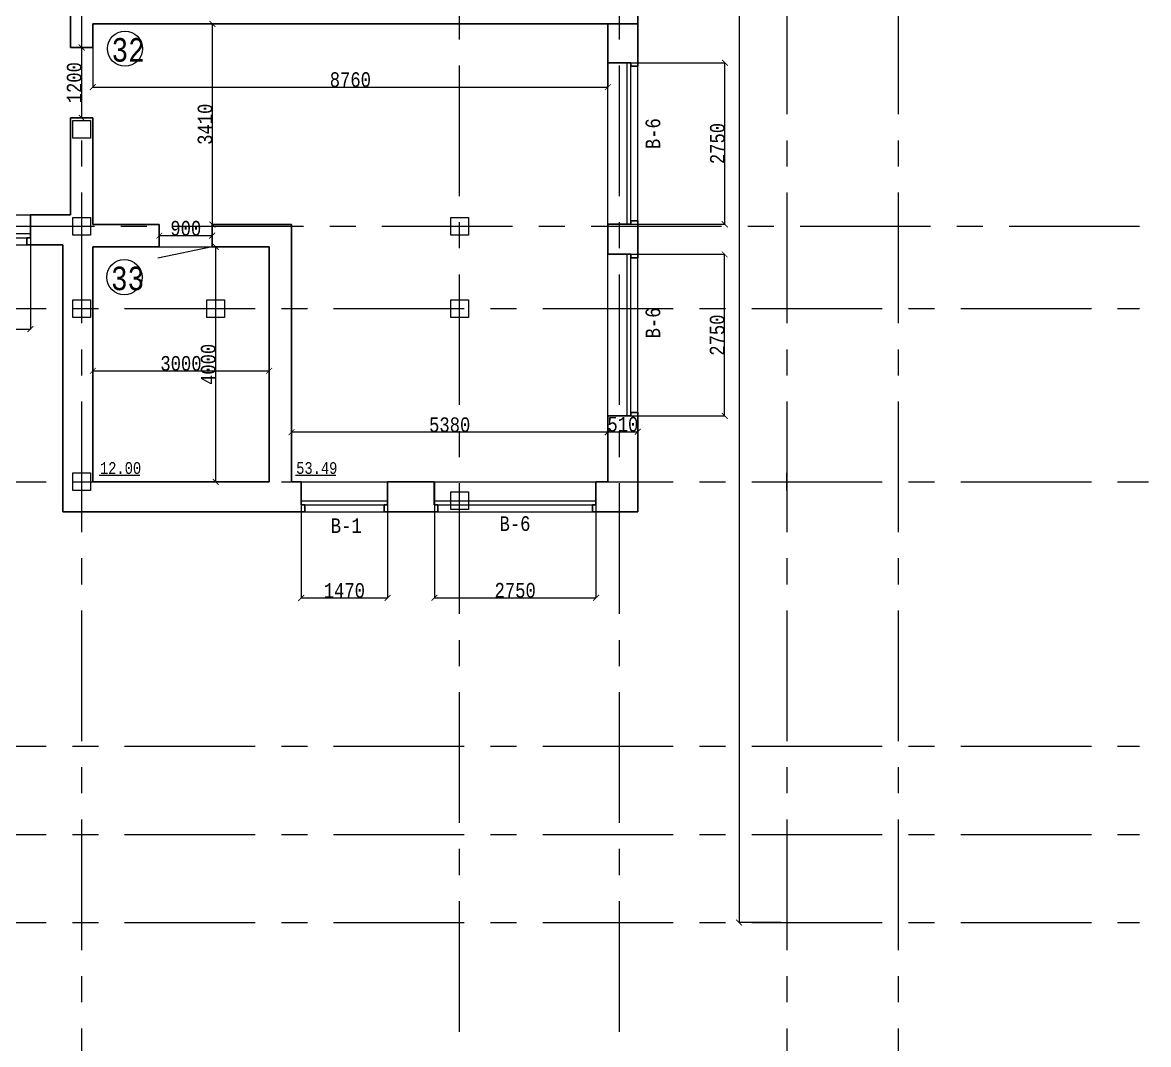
# Model space of a CAD drawing. Header units: millimetres. Extents: x -689206 to 4969298, y -1019800 to 703299.
# Drawn here: x 89436 to 108593, y -373023 to -355628 of the extents above; entities that cross this region are included whole.
import ezdxf

# ---------------------------------------------------------------- set-up
doc = ezdxf.new("R2010")
doc.units = ezdxf.units.MM
doc.linetypes.add('JIS_02_4.0', pattern=[5.5, 4, -1.5])
doc.linetypes.add('осеваяX2', pattern=[101.6, 63.5, -12.7, 12.7, -12.7])
for name, color, linetype, lineweight in [('несущие', 7, 'Continuous', 30), ('ОКНА', 250, 'Continuous', 20), ('ПЕРЕГОРОДКИ', 252, 'Continuous', 9), ('РАЗМЕРЫ', 7, 'Continuous', 9), ('стены', 7, 'Continuous', 20)]:
    doc.layers.add(name, color=color, linetype=linetype, lineweight=lineweight)
doc.layers.add('четотам', color=7, linetype='Continuous')
doc.styles.add('Аннотативный', font='isocteur.ttf', dxfattribs={"width": 0.7, "height": 250})
doc.dimstyles.new('Аннотативный', dxfattribs={"dimscale": 0, "dimtxt": 250, "dimasz": 100, "dimexe": 1.25, "dimexo": 0.625, "dimtad": 1, "dimdec": 0, "dimtxsty": 'Аннотативный', "dimblk": 'ARCHTICK', "dimcen": 2.5, "dimadec": 0, "dimazin": 0, "dimtfac": 1, "dimtdec": 0, "dimtmove": 0, "dimatfit": 3, "dimfxl": 1, "dimarcsym": 0})

# ---------------------------------------------------------------- blocks, each defined once
blk = doc.blocks.new('_ArchTick')
at = {"color": 0, "linetype": 'ByBlock', "const_width": 0.15}
blk.add_lwpolyline([(-0.5, -0.5), (0.5, 0.5)], dxfattribs=at)
blk = doc.blocks.new('*D1702')
at = {"layer": 'Defpoints', "color": 0, "lineweight": 20, "transparency": 16777216}
for p in [(99905, -362594), (99395, -362731), (99905, -363271)]:
    blk.add_point(p, dxfattribs=at)
at = {"layer": 'стены', "color": 0, "lineweight": -2, "transparency": 16777216}
for p, q in [((99395, -362730), (99395, -362593)), ((99395, -362594), (99905, -362594)), ((99905, -363271), (99905, -362593))]:
    blk.add_line(p, q, dxfattribs=at)
at = {"layer": 'стены', "color": 0, "lineweight": -2, "transparency": 16777216, "xscale": 100, "yscale": 100, "zscale": 100, "rotation": 180}
blk.add_blockref('_ArchTick', (99395, -362594), dxfattribs=at)
at = {"layer": 'стены', "color": 0, "lineweight": -2, "transparency": 16777216, "xscale": 100, "yscale": 100, "zscale": 100}
blk.add_blockref('_ArchTick', (99905, -362594), dxfattribs=at)
at = {"layer": 'стены', "color": 0, "lineweight": 13, "transparency": 16777216, "insert": (99650, -362468), "char_height": 250, "attachment_point": 5, "style": 'Аннотативный'}
blk.add_mtext('510', dxfattribs=at)
blk = doc.blocks.new('*D1738')
at = {"layer": 'Defpoints', "color": 0, "lineweight": 20, "transparency": 16777216}
for p in [(90632, -359447), (93632, -359447), (93632, -361557)]:
    blk.add_point(p, dxfattribs=at)
at = {"layer": 'РАЗМЕРЫ', "color": 0, "lineweight": -2, "transparency": 16777216}
for p, q in [((90632, -359448), (90632, -361559)), ((93632, -359448), (93632, -361559)), ((90632, -361557), (93632, -361557))]:
    blk.add_line(p, q, dxfattribs=at)
at = {"layer": 'РАЗМЕРЫ', "color": 0, "lineweight": -2, "transparency": 16777216, "xscale": 100, "yscale": 100, "zscale": 100, "rotation": 180}
blk.add_blockref('_ArchTick', (90632, -361557), dxfattribs=at)
at = {"layer": 'РАЗМЕРЫ', "color": 0, "lineweight": -2, "transparency": 16777216, "xscale": 100, "yscale": 100, "zscale": 100}
blk.add_blockref('_ArchTick', (93632, -361557), dxfattribs=at)
at = {"layer": 'РАЗМЕРЫ', "color": 0, "lineweight": 5, "transparency": 16777216, "insert": (92132, -361432), "char_height": 250, "attachment_point": 5, "style": 'Аннотативный'}
blk.add_mtext('3000', dxfattribs=at)
blk = doc.blocks.new('*D1739')
at = {"layer": 'Defpoints', "color": 0, "lineweight": 20, "transparency": 16777216}
for p in [(90632, -359447), (92723, -359447), (90632, -363447)]:
    blk.add_point(p, dxfattribs=at)
at = {"layer": 'РАЗМЕРЫ', "color": 0, "lineweight": -2, "transparency": 16777216}
for p, q in [((90633, -359447), (92725, -359447)), ((92723, -363447), (92723, -359447)), ((90633, -363447), (92725, -363447))]:
    blk.add_line(p, q, dxfattribs=at)
at = {"layer": 'РАЗМЕРЫ', "color": 0, "lineweight": -2, "transparency": 16777216, "xscale": 100, "yscale": 100, "zscale": 100}
for p, rotation in [((92723, -359447), 90), ((92723, -363447), 270)]:
    blk.add_blockref('_ArchTick', p, dxfattribs=dict(at, rotation=rotation))
at = {"layer": 'РАЗМЕРЫ', "color": 0, "lineweight": 5, "transparency": 16777216, "insert": (92598, -361447), "char_height": 250, "attachment_point": 5, "rotation": 90, "style": 'Аннотативный'}
blk.add_mtext('4000', dxfattribs=at)
blk = doc.blocks.new('*D1740')
at = {"layer": 'Defpoints', "color": 0, "lineweight": 20, "transparency": 16777216}
for p in [(94012, -362602), (94012, -363447), (99395, -363447)]:
    blk.add_point(p, dxfattribs=at)
at = {"layer": 'РАЗМЕРЫ', "color": 0, "lineweight": -2, "transparency": 16777216}
for p, q in [((94012, -363447), (94012, -362600)), ((99395, -362602), (94012, -362602)), ((99395, -363447), (99395, -362600))]:
    blk.add_line(p, q, dxfattribs=at)
at = {"layer": 'РАЗМЕРЫ', "color": 0, "lineweight": -2, "transparency": 16777216, "xscale": 100, "yscale": 100, "zscale": 100, "rotation": 180}
blk.add_blockref('_ArchTick', (94012, -362602), dxfattribs=at)
at = {"layer": 'РАЗМЕРЫ', "color": 0, "lineweight": -2, "transparency": 16777216, "xscale": 100, "yscale": 100, "zscale": 100}
blk.add_blockref('_ArchTick', (99395, -362602), dxfattribs=at)
at = {"layer": 'РАЗМЕРЫ', "color": 0, "lineweight": 5, "transparency": 16777216, "insert": (96704, -362476), "char_height": 250, "attachment_point": 5, "style": 'Аннотативный'}
blk.add_mtext('5380', dxfattribs=at)
blk = doc.blocks.new('*D1741')
at = {"layer": 'Defpoints', "color": 0, "lineweight": 20, "transparency": 16777216}
for p in [(92668, -355653), (92668, -355653), (92668, -359067)]:
    blk.add_point(p, dxfattribs=at)
at = {"layer": 'РАЗМЕРЫ', "color": 0, "lineweight": -2, "transparency": 16777216}
for p, q in [((92668, -359067), (92668, -355653)), ((92669, -355653), (92670, -355653)), ((92669, -359067), (92670, -359067))]:
    blk.add_line(p, q, dxfattribs=at)
at = {"layer": 'РАЗМЕРЫ', "color": 0, "lineweight": -2, "transparency": 16777216, "xscale": 100, "yscale": 100, "zscale": 100}
for p, rotation in [((92668, -355653), 90), ((92668, -359067), 270)]:
    blk.add_blockref('_ArchTick', p, dxfattribs=dict(at, rotation=rotation))
at = {"layer": 'РАЗМЕРЫ', "color": 0, "lineweight": 5, "transparency": 16777216, "insert": (92543, -357360), "char_height": 250, "attachment_point": 5, "rotation": 90, "style": 'Аннотативный'}
blk.add_mtext('3410', dxfattribs=at)
blk = doc.blocks.new('*D1794')
at = {"layer": 'Defpoints', "color": 0, "linetype": 'ByBlock', "lineweight": 0, "transparency": 16777216}
for p in [(96443, -363445), (99193, -363445), (99193, -365419)]:
    blk.add_point(p, dxfattribs=at)
at = {"layer": 'РАЗМЕРЫ', "color": 0, "linetype": 'ByBlock', "lineweight": -2, "transparency": 16777216}
for p, q in [((96443, -363446), (96443, -365420)), ((99193, -363446), (99193, -365420)), ((96443, -365419), (99193, -365419))]:
    blk.add_line(p, q, dxfattribs=at)
at = {"layer": 'РАЗМЕРЫ', "color": 0, "linetype": 'ByBlock', "lineweight": -2, "transparency": 16777216, "xscale": 100, "yscale": 100, "zscale": 100, "rotation": 180}
blk.add_blockref('_ArchTick', (96443, -365419), dxfattribs=at)
at = {"layer": 'РАЗМЕРЫ', "color": 0, "linetype": 'ByBlock', "lineweight": -2, "transparency": 16777216, "xscale": 100, "yscale": 100, "zscale": 100}
blk.add_blockref('_ArchTick', (99193, -365419), dxfattribs=at)
at = {"layer": 'РАЗМЕРЫ', "color": 0, "linetype": 'ByBlock', "lineweight": 5, "transparency": 16777216, "insert": (97818, -365294), "char_height": 250, "attachment_point": 5, "style": 'Аннотативный'}
blk.add_mtext('2750', dxfattribs=at)
blk = doc.blocks.new('*D1795')
at = {"layer": 'Defpoints', "color": 0, "linetype": 'ByBlock', "lineweight": 0, "transparency": 16777216}
for p in [(99395, -356313), (101386, -356313), (99395, -359063)]:
    blk.add_point(p, dxfattribs=at)
at = {"layer": 'РАЗМЕРЫ', "color": 0, "linetype": 'ByBlock', "lineweight": -2, "transparency": 16777216}
for p, q in [((99396, -356313), (101387, -356313)), ((101386, -359063), (101386, -356313)), ((99396, -359063), (101387, -359063))]:
    blk.add_line(p, q, dxfattribs=at)
at = {"layer": 'РАЗМЕРЫ', "color": 0, "linetype": 'ByBlock', "lineweight": -2, "transparency": 16777216, "xscale": 100, "yscale": 100, "zscale": 100}
for p, rotation in [((101386, -356313), 90), ((101386, -359063), 270)]:
    blk.add_blockref('_ArchTick', p, dxfattribs=dict(at, rotation=rotation))
at = {"layer": 'РАЗМЕРЫ', "color": 0, "linetype": 'ByBlock', "lineweight": 5, "transparency": 16777216, "insert": (101260, -357688), "char_height": 250, "attachment_point": 5, "rotation": 90, "style": 'Аннотативный'}
blk.add_mtext('2750', dxfattribs=at)
blk = doc.blocks.new('*D1796')
at = {"layer": 'Defpoints', "color": 0, "linetype": 'ByBlock', "lineweight": 20, "transparency": 16777216}
for p in [(91764, -359257), (91764, -359257), (92664, -359257)]:
    blk.add_point(p, dxfattribs=at)
at = {"layer": 'РАЗМЕРЫ', "color": 0, "linetype": 'ByBlock', "lineweight": -2, "transparency": 16777216}
for p, q in [((91764, -359257), (91764, -359256)), ((92664, -359257), (91764, -359257)), ((92664, -359257), (92664, -359256))]:
    blk.add_line(p, q, dxfattribs=at)
at = {"layer": 'РАЗМЕРЫ', "color": 0, "linetype": 'ByBlock', "lineweight": -2, "transparency": 16777216, "xscale": 100, "yscale": 100, "zscale": 100, "rotation": 180}
blk.add_blockref('_ArchTick', (91764, -359257), dxfattribs=at)
at = {"layer": 'РАЗМЕРЫ', "color": 0, "linetype": 'ByBlock', "lineweight": -2, "transparency": 16777216, "xscale": 100, "yscale": 100, "zscale": 100}
blk.add_blockref('_ArchTick', (92664, -359257), dxfattribs=at)
at = {"layer": 'РАЗМЕРЫ', "color": 0, "linetype": 'ByBlock', "lineweight": 5, "transparency": 16777216, "insert": (92214, -359132), "char_height": 250, "attachment_point": 5, "style": 'Аннотативный'}
blk.add_mtext('900', dxfattribs=at)
blk = doc.blocks.new('*D1797')
at = {"layer": 'Defpoints', "color": 0, "linetype": 'ByBlock', "lineweight": 5, "transparency": 16777216}
for p in [(90442, -356053), (90443, -356053), (90443, -357253)]:
    blk.add_point(p, dxfattribs=at)
at = {"layer": 'РАЗМЕРЫ', "color": 0, "linetype": 'ByBlock', "lineweight": -2, "transparency": 16777216}
for p, q in [((90443, -356053), (90444, -356053)), ((90443, -357253), (90443, -356053)), ((90443, -357253), (90444, -357253))]:
    blk.add_line(p, q, dxfattribs=at)
at = {"layer": 'РАЗМЕРЫ', "color": 0, "linetype": 'ByBlock', "lineweight": -2, "transparency": 16777216, "xscale": 100, "yscale": 100, "zscale": 100}
for p, rotation in [((90443, -356053), 90), ((90443, -357253), 270)]:
    blk.add_blockref('_ArchTick', p, dxfattribs=dict(at, rotation=rotation))
at = {"layer": 'РАЗМЕРЫ', "color": 0, "linetype": 'ByBlock', "lineweight": 5, "transparency": 16777216, "insert": (90317, -356653), "char_height": 250, "attachment_point": 5, "rotation": 90, "style": 'Аннотативный'}
blk.add_mtext('1200', dxfattribs=at)
blk = doc.blocks.new('*D1837')
at = {"layer": 'Defpoints', "color": 0, "linetype": 'ByBlock', "lineweight": 20, "transparency": 16777216}
for p in [(90632, -355653), (99395, -355653), (99395, -356728)]:
    blk.add_point(p, dxfattribs=at)
at = {"layer": 'РАЗМЕРЫ', "color": 0, "linetype": 'ByBlock', "lineweight": -2, "transparency": 16777216}
for p, q in [((90632, -355654), (90632, -356729)), ((99395, -355654), (99395, -356729)), ((90632, -356728), (99395, -356728))]:
    blk.add_line(p, q, dxfattribs=at)
at = {"layer": 'РАЗМЕРЫ', "color": 0, "linetype": 'ByBlock', "lineweight": -2, "transparency": 16777216, "xscale": 100, "yscale": 100, "zscale": 100, "rotation": 180}
blk.add_blockref('_ArchTick', (90632, -356728), dxfattribs=at)
at = {"layer": 'РАЗМЕРЫ', "color": 0, "linetype": 'ByBlock', "lineweight": -2, "transparency": 16777216, "xscale": 100, "yscale": 100, "zscale": 100}
blk.add_blockref('_ArchTick', (99395, -356728), dxfattribs=at)
at = {"layer": 'РАЗМЕРЫ', "color": 0, "linetype": 'ByBlock', "lineweight": 5, "transparency": 16777216, "insert": (95014, -356602), "char_height": 250, "attachment_point": 5, "style": 'Аннотативный'}
blk.add_mtext('8760', dxfattribs=at)
blk = doc.blocks.new('*D3573')
at = {"layer": 'Defpoints', "color": 0, "lineweight": 0, "ltscale": 35, "transparency": 16777216}
for p in [(94177, -363447), (95647, -363447), (95647, -365423)]:
    blk.add_point(p, dxfattribs=at)
at = {"layer": 'РАЗМЕРЫ', "color": 0, "lineweight": -2, "ltscale": 35, "transparency": 16777216}
for p, q in [((94177, -363448), (94177, -365424)), ((95647, -363448), (95647, -365424)), ((94177, -365423), (95647, -365423))]:
    blk.add_line(p, q, dxfattribs=at)
at = {"layer": 'РАЗМЕРЫ', "color": 0, "lineweight": -2, "ltscale": 35, "transparency": 16777216, "xscale": 100, "yscale": 100, "zscale": 100, "rotation": 180}
blk.add_blockref('_ArchTick', (94177, -365423), dxfattribs=at)
at = {"layer": 'РАЗМЕРЫ', "color": 0, "lineweight": -2, "ltscale": 35, "transparency": 16777216, "xscale": 100, "yscale": 100, "zscale": 100}
blk.add_blockref('_ArchTick', (95647, -365423), dxfattribs=at)
at = {"layer": 'РАЗМЕРЫ', "color": 0, "lineweight": 0, "ltscale": 35, "transparency": 16777216, "insert": (94912, -365297), "char_height": 250, "attachment_point": 5, "style": 'Аннотативный'}
blk.add_mtext('1470', dxfattribs=at)
blk = doc.blocks.new('*D3574')
at = {"layer": 'Defpoints', "color": 0, "lineweight": 0, "ltscale": 35, "transparency": 16777216}
for p in [(87471, -358901), (89571, -358901), (89571, -360848)]:
    blk.add_point(p, dxfattribs=at)
at = {"layer": 'РАЗМЕРЫ', "color": 0, "lineweight": -2, "ltscale": 35, "transparency": 16777216}
for p, q in [((87471, -358901), (87471, -360849)), ((89571, -358901), (89571, -360849)), ((87471, -360848), (89571, -360848))]:
    blk.add_line(p, q, dxfattribs=at)
at = {"layer": 'РАЗМЕРЫ', "color": 0, "lineweight": -2, "ltscale": 35, "transparency": 16777216, "xscale": 100, "yscale": 100, "zscale": 100, "rotation": 180}
blk.add_blockref('_ArchTick', (87471, -360848), dxfattribs=at)
at = {"layer": 'РАЗМЕРЫ', "color": 0, "lineweight": -2, "ltscale": 35, "transparency": 16777216, "xscale": 100, "yscale": 100, "zscale": 100}
blk.add_blockref('_ArchTick', (89571, -360848), dxfattribs=at)
at = {"layer": 'РАЗМЕРЫ', "color": 0, "lineweight": 0, "ltscale": 35, "transparency": 16777216, "insert": (88521, -360723), "char_height": 250, "attachment_point": 5, "style": 'Аннотативный'}
blk.add_mtext('2100', dxfattribs=at)
blk = doc.blocks.new('*D3575')
at = {"layer": 'Defpoints', "color": 0, "lineweight": 0, "ltscale": 35, "transparency": 16777216}
for p in [(99395, -359574), (101382, -359574), (99395, -362324)]:
    blk.add_point(p, dxfattribs=at)
at = {"layer": 'РАЗМЕРЫ', "color": 0, "lineweight": -2, "ltscale": 35, "transparency": 16777216}
for p, q in [((99396, -359574), (101383, -359574)), ((101382, -362324), (101382, -359574)), ((99396, -362324), (101383, -362324))]:
    blk.add_line(p, q, dxfattribs=at)
at = {"layer": 'РАЗМЕРЫ', "color": 0, "lineweight": -2, "ltscale": 35, "transparency": 16777216, "xscale": 100, "yscale": 100, "zscale": 100}
for p, rotation in [((101382, -359574), 90), ((101382, -362324), 270)]:
    blk.add_blockref('_ArchTick', p, dxfattribs=dict(at, rotation=rotation))
at = {"layer": 'РАЗМЕРЫ', "color": 0, "lineweight": 0, "ltscale": 35, "transparency": 16777216, "insert": (101256, -360949), "char_height": 250, "attachment_point": 5, "rotation": 90, "style": 'Аннотативный'}
blk.add_mtext('2750', dxfattribs=at)
blk = doc.blocks.new('*D4821')
at = {"layer": 'Defpoints', "color": 0, "lineweight": 5, "ltscale": 35, "transparency": 16777216}
for p in [(102345, -332908), (101627, -370947), (102345, -370947)]:
    blk.add_point(p, dxfattribs=at)
at = {"layer": 'РАЗМЕРЫ', "color": 0, "lineweight": -2, "ltscale": 35, "transparency": 16777216}
for p, q in [((102344, -332908), (101626, -332908)), ((101627, -332908), (101627, -370947)), ((102344, -370947), (101626, -370947))]:
    blk.add_line(p, q, dxfattribs=at)
at = {"layer": 'РАЗМЕРЫ', "color": 0, "lineweight": -2, "ltscale": 35, "transparency": 16777216, "xscale": 100, "yscale": 100, "zscale": 100}
for p, rotation in [((101627, -332908), 90), ((101627, -370947), 270)]:
    blk.add_blockref('_ArchTick', p, dxfattribs=dict(at, rotation=rotation))
at = {"layer": 'РАЗМЕРЫ', "color": 0, "lineweight": 5, "ltscale": 35, "transparency": 16777216, "insert": (101502, -351928), "char_height": 250, "attachment_point": 5, "rotation": 90, "style": 'Аннотативный'}
blk.add_mtext('38039', dxfattribs=at)

msp = doc.modelspace()

# ---------------------------------------------------------------- linework, layer by layer
at = {"layer": 'несущие', "color": 0}
for p, q in [((90632.1, -356053.1), (90252.1, -356053.1)), ((90252.2, -357602.8), (90252.2, -357253.4)), ((90252.2, -357253.4), (90632.1, -357253.4)), ((90632.1, -357253.4), (90632.1, -357595.4)), ((90252.2, -358802.8), (90252.2, -357602.8)), ((90632.1, -358802.8), (90632.1, -357595.4)), ((91764, -359067.4), (91764, -359447.4)), ((92664, -359447.4), (92664, -359067.4)), ((91426.1, -359447.4), (91764, -359447.4))]:
    msp.add_line(p, q, dxfattribs=at)
at = {"layer": 'несущие', "lineweight": 30}
msp.add_line((90122.2, -363957.4), (90122.2, -363358.7), dxfattribs=at)
at = {"layer": 'несущие', "color": 18, "linetype": 'ByBlock', "lineweight": 30, "true_color": 0x000000}
msp.add_line((95646.9, -363837.4), (95646.9, -363447.4), dxfattribs=at)
at = {"layer": 'ОКНА', "lineweight": 13}
for p, q in [((99715, -356313.2), (99715, -359063.2)), ((99785, -359003.2), (99785, -356373.2)), ((87471.3, -359220.5), (89571.3, -359220.5)), ((87531.3, -359290.5), (89511.3, -359290.5)), ((99715, -359573.7), (99715, -362323.7)), ((99785, -362263.7), (99785, -359633.7)), ((94176.9, -363767.4), (95646.9, -363767.4)), ((96442.7, -363767.4), (99192.7, -363767.4)), ((94236.9, -363837.4), (95586.9, -363837.4)), ((96502.7, -363837.4), (99132.7, -363837.4))]:
    msp.add_line(p, q, dxfattribs=at)
at = {"layer": 'ОКНА', "color": 18, "lineweight": 30, "true_color": 0x000000}
for p, q in [((94176.9, -363837.4), (94236.9, -363837.4)), ((94236.9, -363957.4), (94236.9, -363837.4)), ((95646.9, -363837.4), (95586.9, -363837.4)), ((95586.9, -363837.4), (95586.9, -363957.4))]:
    msp.add_line(p, q, dxfattribs=at)
at = {"layer": 'ОКНА', "color": 7, "lineweight": 30, "true_color": 0xffffff}
msp.add_line((94236.9, -363837.4), (94236.9, -363957.4), dxfattribs=at)
at = {"layer": 'ПЕРЕГОРОДКИ', "linetype": 'ByBlock', "lineweight": 9, "ltscale": 35}
msp.add_line((92664, -359447.4), (91740, -359640), dxfattribs=at)
at = {"layer": 'РАЗМЕРЫ', "linetype": 'осеваяX2', "lineweight": 5, "ltscale": 35}
for p, q in [((96872.6, -379917.7), (96872.6, -330076.4)), ((99595, -379917.7), (99595, -330076.4)), ((104334.2, -330076.4), (104334.2, -379917.7)), ((108442.7, -359098.1), (41390, -359098.1))]:
    msp.add_line(p, q, dxfattribs=at)
at = {"layer": 'РАЗМЕРЫ', "lineweight": 13}
for p, q in [((99395, -359063.2), (99395, -356313.2)), ((99905, -359003.2), (99905, -356373.2)), ((99395, -362323.7), (99395, -359573.7)), ((99905, -362263.7), (99905, -359633.7)), ((94176.9, -363447.4), (95646.9, -363447.4)), ((96442.7, -363445.4), (99192.7, -363445.4)), ((94236.9, -363957.4), (95646.9, -363957.4)), ((96502.7, -363957.4), (99132.7, -363957.4))]:
    msp.add_line(p, q, dxfattribs=at)
at = {"layer": 'РАЗМЕРЫ', "lineweight": 30}
for p, q in [((99785, -356313.2), (99785, -356373.2)), ((99785, -356373.2), (99905, -356373.2)), ((99905, -356373.2), (99785, -356373.2)), ((90252.2, -358900.5), (89571.3, -358900.5)), ((91764, -359067.4), (90632.1, -359067.4)), ((94012.2, -359067.4), (92664, -359067.4)), ((94012.2, -359447.4), (94012.2, -359067.4)), ((99785, -359063.2), (99785, -359003.2)), ((99785, -359003.2), (99905, -359003.2)), ((89571.3, -359290.5), (89511.3, -359290.5)), ((89511.3, -359290.5), (89511.3, -359410.5)), ((90122.2, -359410.5), (89511.3, -359410.5)), ((91764, -359447.4), (90632.1, -359447.4)), ((93632.2, -359447.4), (92664, -359447.4)), ((93632.2, -363447.4), (93632.2, -359447.4)), ((94012.2, -363447.4), (94012.2, -359447.4)), ((99785, -359573.7), (99785, -359633.7)), ((99785, -359633.7), (99905, -359633.7)), ((99905, -359633.7), (99785, -359633.7)), ((99785, -362323.7), (99785, -362263.7)), ((99785, -362263.7), (99905, -362263.7)), ((96442.7, -363837.4), (96502.7, -363837.4)), ((96502.7, -363837.4), (96502.7, -363957.4)), ((96502.7, -363957.4), (96502.7, -363837.4)), ((99192.7, -363837.4), (99132.7, -363837.4)), ((99132.7, -363837.4), (99132.7, -363957.4))]:
    msp.add_line(p, q, dxfattribs=at)
at = {"layer": 'РАЗМЕРЫ'}
for p, q in [((87471.3, -358900.5), (89571.3, -358900.5)), ((87531.3, -359410.5), (89511.3, -359410.5)), ((90742.1, -363334.8), (91431.3, -363334.8)), ((94080.4, -363334.8), (94769.6, -363334.8)), ((90632.2, -363447.4), (93632.2, -363447.4))]:
    msp.add_line(p, q, dxfattribs=at)
at = {"layer": 'РАЗМЕРЫ', "color": 1, "lineweight": 25, "ltscale": 35}
msp.add_line((99905, -363957.4), (99595, -363957.4), dxfattribs=at)
at = {"layer": 'стены', "linetype": 'осеваяX2', "lineweight": 5, "ltscale": 35}
for p, q in [((90442.7, -330076.4), (90442.7, -379917.7)), ((102442.7, -330076.4), (102442.7, -379917.7)), ((41390, -360497.4), (108442.7, -360497.4)), ((41390, -363445.4), (108442.7, -363445.4)), ((41390, -367947.4), (108442.7, -367947.4)), ((41390, -369447.4), (108442.7, -369447.4)), ((41390, -370947.4), (108442.7, -370947.4))]:
    msp.add_line(p, q, dxfattribs=at)
at = {"layer": 'стены', "lineweight": 30}
for p, q in [((90252.1, -356053.1), (90252.1, -348953.4)), ((99905, -355143.3), (99905, -356373.2)), ((90632.1, -355653.3), (99905, -355653.3)), ((90632.1, -356053.1), (90632.1, -355653.3)), ((99395, -356313.2), (99395, -355653.3)), ((99395, -356313.2), (99785, -356313.2)), ((90252.2, -358900.5), (90252.2, -358802.8)), ((90632.1, -359067.4), (90632.1, -358802.8)), ((99395, -359573.7), (99395, -359063.2)), ((99785, -359063.2), (99395, -359063.2)), ((99905, -359003.2), (99905, -359633.7)), ((89511.3, -359410.5), (90122.2, -359410.5)), ((90122.2, -361163.3), (90122.2, -359410.5)), ((90632.1, -363445.4), (90632.1, -359447.4)), ((99395, -359573.7), (99785, -359573.7)), ((90122.2, -363360), (90122.2, -361163.3)), ((99395, -363445.4), (99395, -362323.7)), ((99785, -362323.7), (99395, -362323.7)), ((99905, -362263.7), (99905, -363957.4)), ((90632.2, -363447.4), (93558.4, -363447.4)), ((93558.4, -363447.4), (93632.2, -363447.4)), ((94012.2, -363447.4), (94176.9, -363447.4)), ((95646.9, -363447.4), (96442.7, -363447.4)), ((99192.7, -363447.4), (99395, -363447.4)), ((93498.4, -363957.4), (90122.2, -363957.4)), ((94236.9, -363957.4), (93498.4, -363957.4)), ((96502.7, -363957.4), (95586.9, -363957.4)), ((99905, -363957.4), (99132.7, -363957.4))]:
    msp.add_line(p, q, dxfattribs=at)
at = {"layer": 'стены', "color": 18, "lineweight": 30, "true_color": 0x000000}
for p, q in [((89571.3, -358900.5), (89571.3, -359290.5)), ((94176.9, -363447.4), (94176.9, -363837.4)), ((96442.7, -363447.4), (96442.7, -363837.4)), ((99192.7, -363837.4), (99192.7, -363447.4))]:
    msp.add_line(p, q, dxfattribs=at)
at = {"layer": 'стены'}
for p, q in [((102442.7, -363595.4), (102442.7, -363295.4)), ((96292.7, -363445.4), (96442.7, -363445.4)), ((96442.7, -363595.4), (96442.7, -363445.4)), ((102292.7, -363445.4), (102592.7, -363445.4))]:
    msp.add_line(p, q, dxfattribs=at)
at = {"layer": 'стены', "linetype": 'JIS_02_4.0', "lineweight": 18, "ltscale": 300}
msp.add_line((108292.7, -363447.4), (108592.7, -363447.4), dxfattribs=at)
at = {"layer": 'стены'}
msp.add_lwpolyline([(90292.7, -357295.4), (90592.7, -357295.4), (90592.7, -357595.4), (90292.7, -357595.4)], close=True, dxfattribs=at)
at = {"layer": 'стены', "lineweight": 20}
for points in [[(90292.7, -358948.1), (90592.7, -358948.1), (90592.7, -359248.1), (90292.7, -359248.1)], [(96722.6, -358948.1), (97022.6, -358948.1), (97022.6, -359248.1), (96722.6, -359248.1)], [(90292.7, -360347.4), (90592.7, -360347.4), (90592.7, -360647.4), (90292.7, -360647.4)], [(92573.3, -360347.4), (92873.3, -360347.4), (92873.3, -360647.4), (92573.3, -360647.4)], [(96722.6, -360347.4), (97022.6, -360347.4), (97022.6, -360647.4), (96722.6, -360647.4)], [(90292.7, -363295.4), (90592.7, -363295.4), (90592.7, -363595.4), (90292.7, -363595.4)], [(96722.6, -363617.4), (97022.6, -363617.4), (97022.6, -363917.4), (96722.6, -363917.4)]]:
    msp.add_lwpolyline(points, close=True, dxfattribs=at)
at = {"layer": 'четотам', "lineweight": 13}
for centre in [(91180, -356073), (91170, -359963)]:
    msp.add_circle(centre, 300, dxfattribs=at)

# ---------------------------------------------------------------- texts
at = {"layer": 'РАЗМЕРЫ', "lineweight": 13, "ltscale": 150, "char_height": 401.1, "width": 1460, "attachment_point": 1, "style": 'Аннотативный'}
for s, insert in [('32', (90952, -355893.1)), ('33', (90942, -359783.1))]:
    msp.add_mtext(s, dxfattribs=dict(at, insert=insert))
at = {"layer": 'РАЗМЕРЫ', "lineweight": 20, "ltscale": 150, "char_height": 250, "width": 922.913, "attachment_point": 1, "style": 'Аннотативный'}
for s, insert, rotation in [('В-6', (100037, -357783), 90), ('В-6', (100037, -361004.9), 90), ('В-1', (94679.8, -364068.1), 0.25592), ('В-6', (97551.5, -364033.6), 0.25592)]:
    msp.add_mtext(s, dxfattribs=dict(at, insert=insert, rotation=rotation))
at = {"layer": 'РАЗМЕРЫ', "char_height": 200, "width": 656.117, "attachment_point": 1, "style": 'Аннотативный'}
for s, insert in [('12.00', (90753.8, -363110.8)), ('53.49', (94092.1, -363110.8))]:
    msp.add_mtext(s, dxfattribs=dict(at, insert=insert))

# ---------------------------------------------------------------- dimensions: what is measured, and where the dimension line sits
at = {"layer": 'РАЗМЕРЫ', "lineweight": 5, "ltscale": 35}
dim = msp.add_linear_dim(base=(101627.3, -370947.4), p1=(102345, -332908.1), p2=(102345, -370947.4), angle=90, dimstyle='Аннотативный', dxfattribs=at)
dim.commit()
dim.dimension.update_dxf_attribs({"geometry": '*D4821', "text_midpoint": (101501.7, -351927.8)})
at = {"layer": 'РАЗМЕРЫ', "linetype": 'ByBlock', "lineweight": 5}
dim = msp.add_linear_dim(base=(99395, -356727.9), p1=(90632.1, -355653.3), p2=(99395, -355653.3), text='8760', dimstyle='Аннотативный', dxfattribs=at)
dim.commit()
dim.dimension.update_dxf_attribs({"geometry": '*D1837', "text_midpoint": (95013.5, -356602.2)})
at = {"layer": 'РАЗМЕРЫ', "lineweight": 5}
dim = msp.add_linear_dim(base=(92668.3, -355653.3), p1=(92668.3, -359067.4), p2=(92668.3, -355653.3), angle=90, text='3410', dimstyle='Аннотативный', dxfattribs=at)
dim.commit()
dim.dimension.update_dxf_attribs({"geometry": '*D1741', "text_midpoint": (92542.7, -357360.4)})
at = {"layer": 'РАЗМЕРЫ', "color": 18, "linetype": 'ByBlock', "lineweight": 5, "true_color": 0x000000}
for base, p1, p2, picture, middle in [((90442.7, -356053.1), (90442.7, -357253.4), (90442.1, -356053.1), '*D1797', (90317.1, -356653.3)), ((101385.8, -356313.2), (99395, -359063.2), (99395, -356313.2), '*D1795', (101260.2, -357688.2))]:
    dim = msp.add_linear_dim(base=base, p1=p1, p2=p2, angle=90, dimstyle='Аннотативный', dxfattribs=at)
    dim.commit()
    dim.dimension.update_dxf_attribs({"geometry": picture, "text_midpoint": middle})
at = {"layer": 'РАЗМЕРЫ', "lineweight": 0, "ltscale": 35}
for base, p1, p2, picture, middle in [((89571.3, -360848.2), (87471.3, -358900.5), (89571.3, -358900.5), '*D3574', (88521.3, -360722.6)), ((95646.9, -365422.9), (94176.9, -363447.4), (95646.9, -363447.4), '*D3573', (94911.9, -365297.3))]:
    dim = msp.add_linear_dim(base=base, p1=p1, p2=p2, dimstyle='Аннотативный', dxfattribs=at)
    dim.commit()
    dim.dimension.update_dxf_attribs({"geometry": picture, "text_midpoint": middle})
at = {"layer": 'РАЗМЕРЫ', "color": 18, "linetype": 'ByBlock', "lineweight": 5, "true_color": 0x000000}
for base, p1, p2, picture, middle in [((91764, -359257.4), (92664, -359257.4), (91764, -359257.4), '*D1796', (92214, -359131.8)), ((99192.7, -365419.2), (96442.7, -363445.4), (99192.7, -363445.4), '*D1794', (97817.7, -365293.5))]:
    dim = msp.add_linear_dim(base=base, p1=p1, p2=p2, dimstyle='Аннотативный', dxfattribs=at)
    dim.commit()
    dim.dimension.update_dxf_attribs({"geometry": picture, "text_midpoint": middle})
at = {"layer": 'РАЗМЕРЫ', "lineweight": 5}
dim = msp.add_linear_dim(base=(93632.2, -361557.3), p1=(90632.1, -359447.4), p2=(93632.2, -359447.4), dimstyle='Аннотативный', dxfattribs=at)
dim.commit()
dim.dimension.update_dxf_attribs({"geometry": '*D1738', "text_midpoint": (92132.1, -361431.7)})
dim = msp.add_linear_dim(base=(92723.3, -359447.4), p1=(90632.2, -363447.4), p2=(90632.1, -359447.4), angle=90, dimstyle='Аннотативный', dxfattribs=at)
dim.commit()
dim.dimension.update_dxf_attribs({"geometry": '*D1739', "text_midpoint": (92597.7, -361447.4)})
at = {"layer": 'РАЗМЕРЫ', "lineweight": 0, "ltscale": 35}
dim = msp.add_linear_dim(base=(101382.1, -359573.7), p1=(99395, -362323.7), p2=(99395, -359573.7), angle=90, dimstyle='Аннотативный', dxfattribs=at)
dim.commit()
dim.dimension.update_dxf_attribs({"geometry": '*D3575', "text_midpoint": (101256.4, -360948.7)})
at = {"layer": 'РАЗМЕРЫ', "lineweight": 5}
dim = msp.add_linear_dim(base=(94012.2, -362601.6), p1=(99395, -363447.4), p2=(94012.2, -363447.4), text='5380', dimstyle='Аннотативный', dxfattribs=at)
dim.commit()
dim.dimension.update_dxf_attribs({"geometry": '*D1740', "text_midpoint": (96703.6, -362476)})
at = {"layer": 'стены', "lineweight": 13}
dim = msp.add_linear_dim(base=(99905, -362593.8), p1=(99395, -362730.7), p2=(99905, -363271.4), dimstyle='Аннотативный', dxfattribs=at)
dim.commit()
dim.dimension.update_dxf_attribs({"geometry": '*D1702', "text_midpoint": (99650, -362468.2)})

doc.saveas('drawing.dxf')
